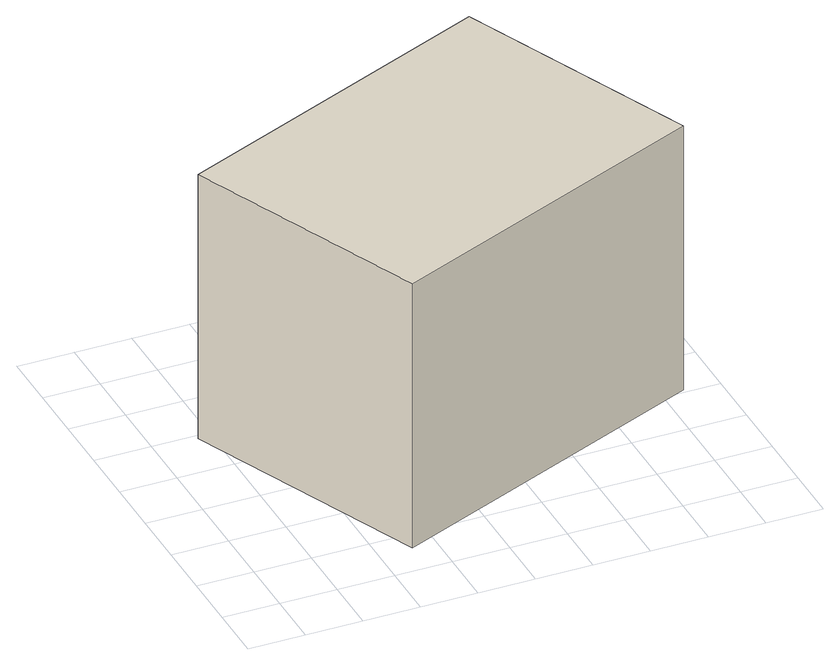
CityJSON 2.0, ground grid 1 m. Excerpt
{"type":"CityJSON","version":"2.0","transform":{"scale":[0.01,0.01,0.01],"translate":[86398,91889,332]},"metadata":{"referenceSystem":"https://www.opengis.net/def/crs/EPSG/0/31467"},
"CityObjects":{
"building1":{"type":"Building","geometry":[{"type":"Solid","lod":"1","boundaries":[[[[0,1,2,3]],[[2,4,5,3]],[[1,6,4,2]],[[0,7,6,1]],[[3,5,7,0]],[[4,6,7,5]]]]}]}
},
"vertices":[
[838,307,585],[657,736,585],[77,491,585],[258,62,585],[77,491,85],[258,62,85],[657,736,85],[838,307,85]
]}
